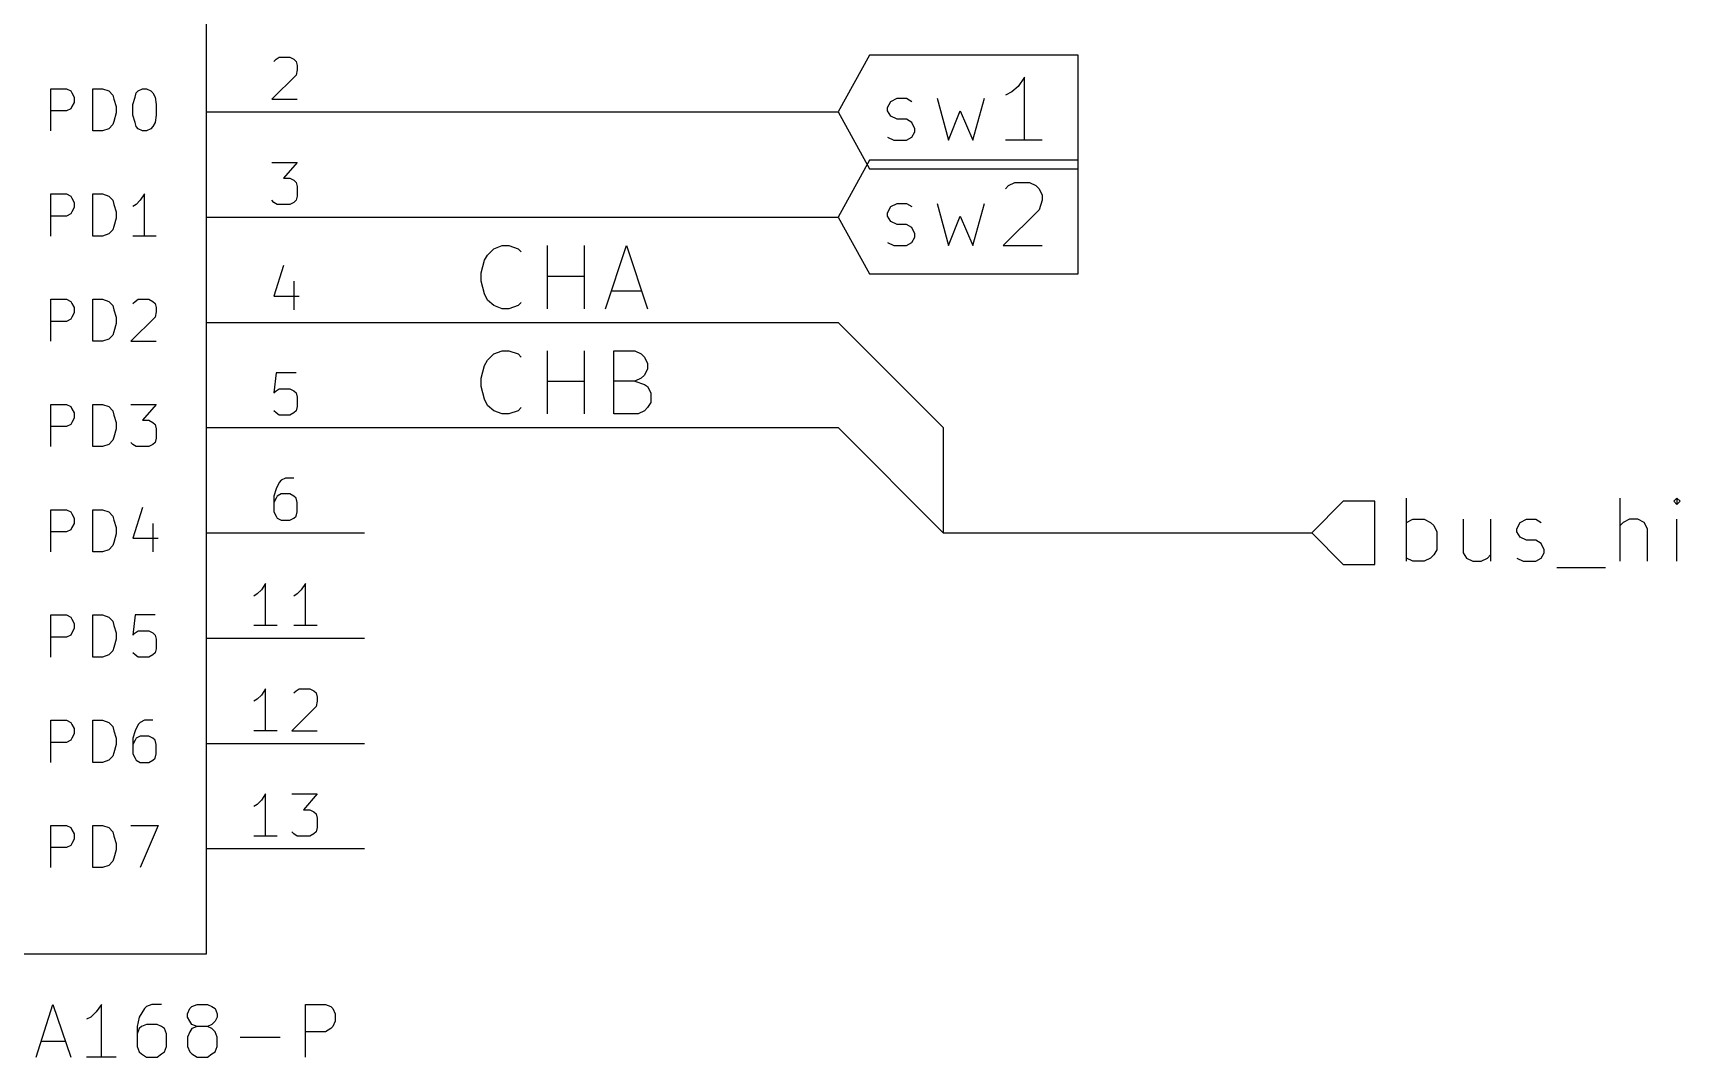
# Model space of a CAD drawing. Extents: x 10 to 287, y -200 to -10.
# Drawn here: x 119 to 158.75, y -125.68 to -100.97 of the extents above; entities that cross this region are included whole.
import ezdxf

# ---------------------------------------------------------------- set-up
doc = ezdxf.new("R2010")
doc.units = 0
doc.header["$MEASUREMENT"] = 0
doc.layers.add('BLACK', color=7, linetype='CONTINUOUS')
doc.layers.add('WHITE', color=7, linetype='CONTINUOUS')

msp = doc.modelspace()

# ---------------------------------------------------------------- linework, layer by layer
at = {"layer": 'Black'}
for p, q in [((123.19, -123.19), (123.19, -59.69)), ((124.816, -101.651), (124.866, -101.6)), ((124.866, -101.6), (124.943, -101.549)), ((124.943, -101.549), (125.197, -101.549)), ((125.197, -101.549), (125.298, -101.6)), ((125.298, -101.6), (125.349, -101.651)), ((125.349, -101.651), (125.374, -101.752)), ((125.374, -101.752), (125.374, -101.854)), ((139.192, -101.498), (138.43, -102.87)), ((144.221, -101.498), (139.192, -101.498)), ((144.221, -102.87), (144.221, -101.498)), ((125.349, -101.981), (124.765, -102.565)), ((125.374, -101.854), (125.349, -101.981)), ((142.926, -102.032), (142.773, -102.26)), ((142.926, -103.556), (142.926, -102.032)), ((139.7, -102.616), (139.852, -102.54)), ((139.852, -102.54), (140.081, -102.54)), ((140.081, -102.54), (140.208, -102.616)), ((140.818, -102.54), (141.097, -103.556)), ((141.681, -103.556), (141.961, -102.54)), ((142.621, -102.387), (142.469, -102.464)), ((142.773, -102.26), (142.621, -102.387)), ((123.19, -102.87), (127, -102.87)), ((124.765, -102.565), (125.374, -102.565)), ((127, -102.87), (138.43, -102.87)), ((138.43, -102.87), (139.192, -104.242)), ((139.624, -102.768), (139.7, -102.616)), ((139.624, -102.845), (139.624, -102.768)), ((139.7, -102.972), (139.624, -102.845)), ((141.097, -103.556), (141.376, -102.845)), ((141.376, -102.845), (141.681, -103.556)), ((144.221, -104.242), (144.221, -102.87)), ((139.852, -103.048), (139.7, -102.972)), ((140.081, -103.048), (139.852, -103.048)), ((140.208, -103.124), (140.081, -103.048)), ((140.284, -103.276), (140.208, -103.124)), ((140.284, -103.353), (140.284, -103.276)), ((139.624, -103.48), (139.776, -103.556)), ((139.776, -103.556), (140.081, -103.556)), ((140.081, -103.556), (140.208, -103.48)), ((140.208, -103.48), (140.284, -103.353)), ((143.358, -103.556), (142.469, -103.556)), ((124.765, -104.089), (125.374, -104.089)), ((125.374, -104.089), (125.044, -104.47)), ((139.192, -104.038), (138.43, -105.41)), ((144.221, -104.038), (139.192, -104.038)), ((144.221, -105.41), (144.221, -104.038)), ((125.044, -104.47), (125.197, -104.47)), ((125.197, -104.47), (125.298, -104.521)), ((125.298, -104.521), (125.349, -104.572)), ((139.192, -104.242), (144.221, -104.242)), ((125.349, -104.572), (125.374, -104.673)), ((125.374, -104.902), (125.349, -105.004)), ((125.374, -104.673), (125.374, -104.902)), ((142.469, -104.724), (142.545, -104.648)), ((142.545, -104.648), (142.697, -104.572)), ((142.697, -104.572), (143.053, -104.572)), ((143.053, -104.572), (143.205, -104.648)), ((143.205, -104.648), (143.281, -104.724)), ((143.281, -104.724), (143.358, -104.877)), ((143.358, -104.877), (143.358, -105.004)), ((124.816, -105.054), (124.765, -105.004)), ((124.892, -105.105), (124.816, -105.054)), ((125.197, -105.105), (124.892, -105.105)), ((125.298, -105.054), (125.197, -105.105)), ((125.349, -105.004), (125.298, -105.054)), ((139.624, -105.308), (139.7, -105.156)), ((139.624, -105.385), (139.624, -105.308)), ((139.7, -105.156), (139.852, -105.08)), ((139.852, -105.08), (140.081, -105.08)), ((140.081, -105.08), (140.208, -105.156)), ((140.818, -105.08), (141.097, -106.096)), ((141.681, -106.096), (141.961, -105.08)), ((143.281, -105.232), (142.418, -106.096)), ((143.358, -105.004), (143.281, -105.232)), ((123.19, -105.41), (127, -105.41)), ((127, -105.41), (138.43, -105.41)), ((138.43, -105.41), (139.192, -106.782)), ((139.7, -105.512), (139.624, -105.385)), ((139.852, -105.588), (139.7, -105.512)), ((140.081, -105.588), (139.852, -105.588)), ((140.208, -105.664), (140.081, -105.588)), ((140.284, -105.816), (140.208, -105.664)), ((141.097, -106.096), (141.376, -105.385)), ((141.376, -105.385), (141.681, -106.096)), ((144.221, -106.782), (144.221, -105.41)), ((139.624, -106.02), (139.776, -106.096)), ((139.776, -106.096), (140.081, -106.096)), ((140.081, -106.096), (140.208, -106.02)), ((140.208, -106.02), (140.284, -105.893)), ((140.284, -105.893), (140.284, -105.816)), ((142.418, -106.096), (143.358, -106.096)), ((125.044, -106.578), (124.816, -107.315)), ((139.192, -106.782), (144.221, -106.782)), ((124.816, -107.315), (125.425, -107.315)), ((125.298, -106.959), (125.298, -107.645)), ((123.19, -107.95), (127, -107.95)), ((127, -107.95), (138.43, -107.95)), ((138.43, -107.95), (140.97, -110.49)), ((124.866, -109.169), (124.816, -109.652)), ((125.349, -109.169), (124.866, -109.169)), ((124.816, -109.652), (124.866, -109.601)), ((124.866, -109.601), (124.943, -109.55)), ((124.943, -109.55), (125.197, -109.55)), ((125.197, -109.55), (125.298, -109.601)), ((125.298, -109.601), (125.349, -109.652)), ((125.349, -109.652), (125.374, -109.753)), ((124.866, -110.134), (124.816, -110.084)), ((125.349, -110.084), (125.298, -110.134)), ((125.374, -109.982), (125.349, -110.084)), ((125.374, -109.753), (125.374, -109.982)), ((123.19, -110.49), (127, -110.49)), ((124.943, -110.185), (124.866, -110.134)), ((125.197, -110.185), (124.943, -110.185)), ((125.298, -110.134), (125.197, -110.185)), ((127, -110.49), (138.43, -110.49)), ((138.43, -110.49), (140.97, -113.03)), ((140.97, -110.49), (140.97, -113.03)), ((124.866, -111.963), (124.816, -112.141)), ((124.943, -111.811), (124.866, -111.963)), ((124.993, -112.09), (124.892, -112.141)), ((124.993, -111.76), (124.943, -111.811)), ((125.095, -111.709), (124.993, -111.76)), ((125.197, -112.09), (124.993, -112.09)), ((125.298, -111.709), (125.095, -111.709)), ((125.298, -112.141), (125.197, -112.09)), ((124.816, -112.141), (124.816, -112.522)), ((124.866, -112.192), (124.816, -112.293)), ((124.892, -112.141), (124.866, -112.192)), ((125.349, -112.192), (125.298, -112.141)), ((125.374, -112.293), (125.349, -112.192)), ((125.374, -112.522), (125.374, -112.293)), ((150.622, -112.268), (149.86, -113.03)), ((151.384, -112.268), (150.622, -112.268)), ((151.384, -113.792), (151.384, -112.268)), ((152.146, -113.716), (152.146, -112.192)), ((157.302, -113.716), (157.302, -112.192)), ((158.674, -112.192), (158.598, -112.268)), ((158.598, -112.268), (158.674, -112.344)), ((158.75, -112.268), (158.674, -112.192)), ((158.674, -112.192), (158.674, -112.344)), ((158.674, -112.344), (158.75, -112.268)), ((124.816, -112.522), (124.866, -112.624)), ((124.866, -112.624), (124.892, -112.674)), ((124.892, -112.674), (124.993, -112.725)), ((124.993, -112.725), (125.197, -112.725)), ((125.197, -112.725), (125.298, -112.674)), ((125.298, -112.674), (125.349, -112.624)), ((125.349, -112.624), (125.374, -112.522)), ((152.146, -112.776), (152.298, -112.7)), ((152.298, -112.7), (152.578, -112.7)), ((152.578, -112.7), (152.73, -112.776)), ((152.73, -112.776), (152.806, -112.852)), ((152.806, -112.852), (152.883, -113.005)), ((153.518, -112.7), (153.518, -113.513)), ((154.178, -112.7), (154.178, -113.716)), ((154.813, -112.928), (154.889, -112.776)), ((154.889, -112.776), (155.042, -112.7)), ((155.042, -112.7), (155.27, -112.7)), ((155.27, -112.7), (155.397, -112.776)), ((157.378, -112.776), (157.302, -112.852)), ((157.531, -112.7), (157.378, -112.776)), ((157.734, -112.7), (157.531, -112.7)), ((157.886, -112.776), (157.734, -112.7)), ((157.963, -112.928), (157.886, -112.776)), ((158.674, -113.716), (158.674, -112.7)), ((123.19, -113.03), (127, -113.03)), ((140.97, -113.03), (149.86, -113.03)), ((149.86, -113.03), (150.622, -113.792)), ((152.883, -113.005), (152.883, -113.436)), ((154.813, -113.005), (154.813, -112.928)), ((154.889, -113.132), (154.813, -113.005)), ((155.042, -113.208), (154.889, -113.132)), ((155.27, -113.208), (155.042, -113.208)), ((155.397, -113.284), (155.27, -113.208)), ((155.473, -113.436), (155.397, -113.284)), ((157.963, -113.716), (157.963, -112.928)), ((152.298, -113.716), (152.146, -113.64)), ((152.73, -113.64), (152.578, -113.716)), ((152.806, -113.563), (152.73, -113.64)), ((152.883, -113.436), (152.806, -113.563)), ((153.518, -113.513), (153.594, -113.64)), ((153.594, -113.64), (153.746, -113.716)), ((153.949, -113.716), (154.102, -113.64)), ((154.102, -113.64), (154.178, -113.563)), ((154.813, -113.64), (154.965, -113.716)), ((155.27, -113.716), (155.397, -113.64)), ((155.397, -113.64), (155.473, -113.513)), ((155.473, -113.513), (155.473, -113.436)), ((150.622, -113.792), (151.384, -113.792)), ((152.578, -113.716), (152.298, -113.716)), ((153.746, -113.716), (153.949, -113.716)), ((154.965, -113.716), (155.27, -113.716)), ((155.778, -113.868), (156.947, -113.868)), ((124.511, -114.402), (124.409, -114.503)), ((124.612, -114.249), (124.511, -114.402)), ((124.612, -115.265), (124.612, -114.249)), ((125.476, -114.402), (125.374, -114.503)), ((125.578, -114.249), (125.476, -114.402)), ((125.578, -115.265), (125.578, -114.249)), ((124.409, -114.503), (124.333, -114.554)), ((125.374, -114.503), (125.298, -114.554)), ((124.892, -115.265), (124.333, -115.265)), ((125.857, -115.265), (125.298, -115.265)), ((123.19, -115.57), (127, -115.57)), ((124.612, -116.789), (124.511, -116.942)), ((124.612, -117.805), (124.612, -116.789)), ((125.298, -116.891), (125.349, -116.84)), ((125.349, -116.84), (125.425, -116.789)), ((125.425, -116.789), (125.679, -116.789)), ((125.679, -116.789), (125.781, -116.84)), ((125.781, -116.84), (125.832, -116.891)), ((124.409, -117.043), (124.333, -117.094)), ((124.511, -116.942), (124.409, -117.043)), ((125.832, -117.221), (125.247, -117.805)), ((125.832, -116.891), (125.857, -116.992)), ((125.857, -117.094), (125.832, -117.221)), ((125.857, -116.992), (125.857, -117.094)), ((124.892, -117.805), (124.333, -117.805)), ((125.247, -117.805), (125.857, -117.805)), ((123.19, -118.11), (127, -118.11)), ((124.409, -119.583), (124.333, -119.634)), ((124.511, -119.482), (124.409, -119.583)), ((124.612, -119.329), (124.511, -119.482)), ((124.612, -120.345), (124.612, -119.329)), ((125.247, -119.329), (125.857, -119.329)), ((125.857, -119.329), (125.527, -119.71)), ((125.527, -119.71), (125.679, -119.71)), ((125.679, -119.71), (125.781, -119.761)), ((125.781, -119.761), (125.832, -119.812)), ((125.832, -119.812), (125.857, -119.913)), ((125.857, -119.913), (125.857, -120.142)), ((124.892, -120.345), (124.333, -120.345)), ((125.298, -120.294), (125.247, -120.244)), ((125.374, -120.345), (125.298, -120.294)), ((125.679, -120.345), (125.374, -120.345)), ((125.781, -120.294), (125.679, -120.345)), ((125.832, -120.244), (125.781, -120.294)), ((125.857, -120.142), (125.832, -120.244)), ((123.19, -120.65), (127, -120.65)), ((82.55, -123.19), (123.19, -123.19)), ((119.075, -125.679), (119.482, -124.409)), ((119.482, -124.409), (119.913, -125.679)), ((120.65, -124.409), (120.523, -124.587)), ((120.65, -125.679), (120.65, -124.409)), ((121.869, -124.409), (121.742, -124.46)), ((122.098, -124.409), (121.869, -124.409)), ((122.834, -124.46), (122.961, -124.409)), ((122.961, -124.409), (123.215, -124.409)), ((123.215, -124.409), (123.317, -124.46)), ((125.578, -125.679), (125.578, -124.409)), ((125.578, -124.409), (126.06, -124.409)), ((126.06, -124.409), (126.187, -124.46)), ((120.396, -124.714), (120.294, -124.765)), ((120.523, -124.587), (120.396, -124.714)), ((121.564, -124.714), (121.514, -124.943)), ((121.691, -124.511), (121.564, -124.714)), ((121.742, -124.46), (121.691, -124.511)), ((122.733, -124.638), (122.784, -124.511)), ((122.733, -124.714), (122.733, -124.638)), ((122.784, -124.816), (122.733, -124.714)), ((122.784, -124.511), (122.834, -124.46)), ((122.834, -124.892), (122.784, -124.816)), ((123.317, -124.46), (123.393, -124.511)), ((123.393, -124.816), (123.317, -124.892)), ((123.393, -124.511), (123.444, -124.638)), ((123.444, -124.714), (123.393, -124.816)), ((123.444, -124.638), (123.444, -124.714)), ((126.187, -124.46), (126.238, -124.511)), ((126.238, -124.511), (126.289, -124.638)), ((126.289, -124.816), (126.238, -124.943)), ((126.289, -124.638), (126.289, -124.816)), ((121.514, -124.943), (121.514, -125.425)), ((121.564, -124.993), (121.514, -125.12)), ((121.615, -124.943), (121.564, -124.993)), ((121.742, -124.892), (121.615, -124.943)), ((121.996, -124.892), (121.742, -124.892)), ((122.098, -124.943), (121.996, -124.892)), ((122.174, -124.993), (122.098, -124.943)), ((122.225, -125.12), (122.174, -124.993)), ((122.225, -125.425), (122.225, -125.12)), ((122.784, -125.07), (122.733, -125.197)), ((122.733, -125.197), (122.733, -125.425)), ((122.834, -124.993), (122.784, -125.07)), ((122.961, -124.943), (122.834, -124.892)), ((122.961, -124.943), (122.834, -124.993)), ((123.215, -124.943), (122.961, -124.943)), ((123.317, -124.892), (123.215, -124.943)), ((123.317, -124.993), (123.215, -124.943)), ((123.393, -125.07), (123.317, -124.993)), ((123.444, -125.197), (123.393, -125.07)), ((123.444, -125.425), (123.444, -125.197)), ((124.003, -125.197), (124.968, -125.197)), ((126.06, -125.07), (125.578, -125.07)), ((126.187, -124.993), (126.06, -125.07)), ((126.238, -124.943), (126.187, -124.993)), ((119.202, -125.298), (119.786, -125.298)), ((121.514, -125.425), (121.564, -125.552)), ((121.564, -125.552), (121.615, -125.603)), ((121.615, -125.603), (121.742, -125.679)), ((121.996, -125.679), (122.098, -125.603)), ((122.098, -125.603), (122.174, -125.552)), ((122.174, -125.552), (122.225, -125.425)), ((122.733, -125.425), (122.784, -125.552)), ((122.784, -125.552), (122.834, -125.603)), ((122.834, -125.603), (122.961, -125.679)), ((123.215, -125.679), (123.317, -125.603)), ((123.317, -125.603), (123.393, -125.552)), ((123.393, -125.552), (123.444, -125.425)), ((121.006, -125.679), (120.294, -125.679)), ((121.742, -125.679), (121.996, -125.679)), ((122.961, -125.679), (123.215, -125.679))]:
    msp.add_line(p, q, dxfattribs=at)
at = {"layer": 'White'}
for p, q in [((119.431, -103.327), (119.431, -102.311)), ((119.431, -102.311), (119.812, -102.311)), ((119.812, -102.311), (119.913, -102.362)), ((119.913, -102.362), (119.939, -102.413)), ((119.939, -102.413), (119.99, -102.514)), ((119.99, -102.514), (119.99, -102.641)), ((120.447, -103.327), (120.447, -102.311)), ((120.447, -102.311), (120.675, -102.311)), ((120.675, -102.311), (120.828, -102.362)), ((120.828, -102.362), (120.929, -102.464)), ((120.929, -102.464), (120.955, -102.565)), ((121.412, -102.692), (121.463, -102.514)), ((121.463, -102.514), (121.488, -102.413)), ((121.488, -102.413), (121.539, -102.362)), ((121.539, -102.362), (121.641, -102.311)), ((121.641, -102.311), (121.742, -102.311)), ((121.742, -102.311), (121.844, -102.362)), ((121.844, -102.362), (121.895, -102.413)), ((121.895, -102.413), (121.945, -102.514)), ((121.945, -102.514), (121.971, -102.692)), ((119.812, -102.845), (119.431, -102.845)), ((119.913, -102.794), (119.812, -102.845)), ((119.939, -102.743), (119.913, -102.794)), ((119.99, -102.641), (119.939, -102.743)), ((120.955, -102.565), (121.006, -102.743)), ((121.006, -102.895), (120.955, -103.099)), ((121.006, -102.743), (121.006, -102.895)), ((121.412, -102.946), (121.412, -102.692)), ((121.463, -103.124), (121.412, -102.946)), ((121.971, -102.946), (121.945, -103.124)), ((121.971, -102.692), (121.971, -102.946)), ((120.675, -103.327), (120.447, -103.327)), ((120.828, -103.276), (120.675, -103.327)), ((120.929, -103.175), (120.828, -103.276)), ((120.955, -103.099), (120.929, -103.175)), ((121.488, -103.226), (121.463, -103.124)), ((121.539, -103.276), (121.488, -103.226)), ((121.641, -103.327), (121.539, -103.276)), ((121.742, -103.327), (121.641, -103.327)), ((121.844, -103.276), (121.742, -103.327)), ((121.895, -103.226), (121.844, -103.276)), ((121.945, -103.124), (121.895, -103.226)), ((119.431, -105.867), (119.431, -104.851)), ((119.431, -104.851), (119.812, -104.851)), ((119.812, -104.851), (119.913, -104.902)), ((119.913, -104.902), (119.939, -104.953)), ((120.447, -105.867), (120.447, -104.851)), ((120.447, -104.851), (120.675, -104.851)), ((120.675, -104.851), (120.828, -104.902)), ((120.828, -104.902), (120.929, -105.004)), ((121.691, -104.851), (121.59, -105.004)), ((121.691, -105.867), (121.691, -104.851)), ((119.913, -105.334), (119.812, -105.385)), ((119.939, -105.283), (119.913, -105.334)), ((119.939, -104.953), (119.99, -105.054)), ((119.99, -105.181), (119.939, -105.283)), ((119.99, -105.054), (119.99, -105.181)), ((120.929, -105.004), (120.955, -105.105)), ((120.955, -105.105), (121.006, -105.283)), ((121.006, -105.283), (121.006, -105.435)), ((121.488, -105.105), (121.412, -105.156)), ((121.59, -105.004), (121.488, -105.105)), ((119.812, -105.385), (119.431, -105.385)), ((120.929, -105.715), (120.828, -105.816)), ((120.955, -105.639), (120.929, -105.715)), ((121.006, -105.435), (120.955, -105.639)), ((120.675, -105.867), (120.447, -105.867)), ((120.828, -105.816), (120.675, -105.867)), ((121.971, -105.867), (121.412, -105.867)), ((130.124, -106.172), (130.327, -106.096)), ((130.327, -106.096), (130.48, -106.096)), ((130.48, -106.096), (130.708, -106.172)), ((131.42, -107.62), (131.42, -106.096)), ((132.309, -107.62), (132.309, -106.096)), ((132.817, -107.62), (133.325, -106.096)), ((133.325, -106.096), (133.833, -107.62)), ((129.819, -106.756), (129.896, -106.451)), ((129.896, -106.451), (129.972, -106.324)), ((129.972, -106.324), (130.124, -106.172)), ((130.708, -106.172), (130.785, -106.248)), ((129.819, -106.959), (129.819, -106.756)), ((131.42, -106.832), (132.309, -106.832)), ((129.896, -107.264), (129.819, -106.959)), ((129.972, -107.417), (129.896, -107.264)), ((132.944, -107.188), (133.68, -107.188)), ((119.431, -108.407), (119.431, -107.391)), ((119.431, -107.391), (119.812, -107.391)), ((119.812, -107.391), (119.913, -107.442)), ((119.913, -107.442), (119.939, -107.493)), ((119.939, -107.493), (119.99, -107.594)), ((119.99, -107.721), (119.939, -107.823)), ((119.99, -107.594), (119.99, -107.721)), ((120.447, -108.407), (120.447, -107.391)), ((120.447, -107.391), (120.675, -107.391)), ((120.675, -107.391), (120.828, -107.442)), ((120.828, -107.442), (120.929, -107.544)), ((120.929, -107.544), (120.955, -107.645)), ((120.955, -107.645), (121.006, -107.823)), ((121.412, -107.493), (121.463, -107.442)), ((121.463, -107.442), (121.539, -107.391)), ((121.539, -107.391), (121.793, -107.391)), ((121.793, -107.391), (121.895, -107.442)), ((121.895, -107.442), (121.945, -107.493)), ((121.945, -107.493), (121.971, -107.594)), ((121.971, -107.696), (121.945, -107.823)), ((121.971, -107.594), (121.971, -107.696)), ((130.124, -107.544), (129.972, -107.417)), ((130.327, -107.62), (130.124, -107.544)), ((130.48, -107.62), (130.327, -107.62)), ((130.708, -107.544), (130.48, -107.62)), ((130.785, -107.467), (130.708, -107.544)), ((119.812, -107.925), (119.431, -107.925)), ((119.913, -107.874), (119.812, -107.925)), ((119.939, -107.823), (119.913, -107.874)), ((121.006, -107.975), (120.955, -108.179)), ((121.006, -107.823), (121.006, -107.975)), ((121.945, -107.823), (121.361, -108.407)), ((120.675, -108.407), (120.447, -108.407)), ((120.828, -108.356), (120.675, -108.407)), ((120.929, -108.255), (120.828, -108.356)), ((120.955, -108.179), (120.929, -108.255)), ((121.361, -108.407), (121.971, -108.407)), ((129.896, -108.991), (129.972, -108.864)), ((129.972, -108.864), (130.124, -108.712)), ((130.124, -108.712), (130.327, -108.636)), ((130.327, -108.636), (130.48, -108.636)), ((130.48, -108.636), (130.708, -108.712)), ((130.708, -108.712), (130.785, -108.788)), ((131.42, -110.16), (131.42, -108.636)), ((132.309, -110.16), (132.309, -108.636)), ((133.02, -110.16), (133.02, -108.636)), ((133.02, -108.636), (133.528, -108.636)), ((133.528, -108.636), (133.68, -108.712)), ((133.68, -108.712), (133.756, -108.788)), ((133.756, -108.788), (133.833, -108.941)), ((129.819, -109.296), (129.896, -108.991)), ((129.819, -109.499), (129.819, -109.296)), ((133.68, -109.296), (133.528, -109.372)), ((133.756, -109.22), (133.68, -109.296)), ((133.833, -109.068), (133.756, -109.22)), ((133.833, -108.941), (133.833, -109.068)), ((129.896, -109.804), (129.819, -109.499)), ((131.42, -109.372), (132.309, -109.372)), ((133.528, -109.372), (133.02, -109.372)), ((133.528, -109.372), (133.756, -109.449)), ((133.756, -109.449), (133.833, -109.499)), ((133.833, -109.499), (133.909, -109.652)), ((133.909, -109.652), (133.909, -109.88)), ((119.431, -110.947), (119.431, -109.931)), ((119.431, -109.931), (119.812, -109.931)), ((119.812, -109.931), (119.913, -109.982)), ((119.913, -109.982), (119.939, -110.033)), ((119.939, -110.033), (119.99, -110.134)), ((120.447, -110.947), (120.447, -109.931)), ((120.447, -109.931), (120.675, -109.931)), ((120.675, -109.931), (120.828, -109.982)), ((120.828, -109.982), (120.929, -110.084)), ((120.929, -110.084), (120.955, -110.185)), ((121.361, -109.931), (121.971, -109.931)), ((121.971, -109.931), (121.641, -110.312)), ((129.972, -109.957), (129.896, -109.804)), ((130.124, -110.084), (129.972, -109.957)), ((130.327, -110.16), (130.124, -110.084)), ((130.708, -110.084), (130.48, -110.16)), ((130.785, -110.007), (130.708, -110.084)), ((133.756, -110.084), (133.604, -110.16)), ((133.833, -110.007), (133.756, -110.084)), ((133.909, -109.88), (133.833, -110.007)), ((119.812, -110.465), (119.431, -110.465)), ((119.913, -110.414), (119.812, -110.465)), ((119.939, -110.363), (119.913, -110.414)), ((119.99, -110.261), (119.939, -110.363)), ((119.99, -110.134), (119.99, -110.261)), ((120.955, -110.185), (121.006, -110.363)), ((121.006, -110.363), (121.006, -110.515)), ((121.641, -110.312), (121.793, -110.312)), ((121.793, -110.312), (121.895, -110.363)), ((121.895, -110.363), (121.945, -110.414)), ((121.945, -110.414), (121.971, -110.515)), ((130.48, -110.16), (130.327, -110.16)), ((133.604, -110.16), (133.02, -110.16)), ((120.828, -110.896), (120.675, -110.947)), ((120.929, -110.795), (120.828, -110.896)), ((120.955, -110.719), (120.929, -110.795)), ((121.006, -110.515), (120.955, -110.719)), ((121.412, -110.896), (121.361, -110.846)), ((121.488, -110.947), (121.412, -110.896)), ((121.895, -110.896), (121.793, -110.947)), ((121.945, -110.846), (121.895, -110.896)), ((121.971, -110.744), (121.945, -110.846)), ((121.971, -110.515), (121.971, -110.744)), ((120.675, -110.947), (120.447, -110.947)), ((121.793, -110.947), (121.488, -110.947)), ((119.431, -113.487), (119.431, -112.471)), ((119.431, -112.471), (119.812, -112.471)), ((119.812, -112.471), (119.913, -112.522)), ((120.447, -113.487), (120.447, -112.471)), ((120.447, -112.471), (120.675, -112.471)), ((120.675, -112.471), (120.828, -112.522)), ((121.641, -112.42), (121.412, -113.157)), ((119.913, -112.522), (119.939, -112.573)), ((119.939, -112.573), (119.99, -112.674)), ((119.99, -112.801), (119.939, -112.903)), ((119.99, -112.674), (119.99, -112.801)), ((120.828, -112.522), (120.929, -112.624)), ((120.929, -112.624), (120.955, -112.725)), ((120.955, -112.725), (121.006, -112.903)), ((121.895, -112.801), (121.895, -113.487)), ((119.812, -113.005), (119.431, -113.005)), ((119.913, -112.954), (119.812, -113.005)), ((119.939, -112.903), (119.913, -112.954)), ((120.955, -113.259), (120.929, -113.335)), ((121.006, -113.055), (120.955, -113.259)), ((121.006, -112.903), (121.006, -113.055)), ((121.412, -113.157), (122.022, -113.157)), ((120.675, -113.487), (120.447, -113.487)), ((120.828, -113.436), (120.675, -113.487)), ((120.929, -113.335), (120.828, -113.436)), ((119.431, -116.027), (119.431, -115.011)), ((119.431, -115.011), (119.812, -115.011)), ((119.812, -115.011), (119.913, -115.062)), ((119.913, -115.062), (119.939, -115.113)), ((119.939, -115.113), (119.99, -115.214)), ((119.99, -115.214), (119.99, -115.341)), ((120.447, -116.027), (120.447, -115.011)), ((120.447, -115.011), (120.675, -115.011)), ((120.675, -115.011), (120.828, -115.062)), ((120.828, -115.062), (120.929, -115.164)), ((120.929, -115.164), (120.955, -115.265)), ((120.955, -115.265), (121.006, -115.443)), ((121.463, -115.011), (121.412, -115.494)), ((121.945, -115.011), (121.463, -115.011)), ((119.812, -115.545), (119.431, -115.545)), ((119.913, -115.494), (119.812, -115.545)), ((119.939, -115.443), (119.913, -115.494)), ((119.99, -115.341), (119.939, -115.443)), ((121.006, -115.595), (120.955, -115.799)), ((121.006, -115.443), (121.006, -115.595)), ((121.412, -115.494), (121.463, -115.443)), ((121.463, -115.443), (121.539, -115.392)), ((121.539, -115.392), (121.793, -115.392)), ((121.793, -115.392), (121.895, -115.443)), ((121.895, -115.443), (121.945, -115.494)), ((121.945, -115.494), (121.971, -115.595)), ((121.971, -115.595), (121.971, -115.824)), ((120.675, -116.027), (120.447, -116.027)), ((120.828, -115.976), (120.675, -116.027)), ((120.929, -115.875), (120.828, -115.976)), ((120.955, -115.799), (120.929, -115.875)), ((121.463, -115.976), (121.412, -115.926)), ((121.539, -116.027), (121.463, -115.976)), ((121.793, -116.027), (121.539, -116.027)), ((121.895, -115.976), (121.793, -116.027)), ((121.945, -115.926), (121.895, -115.976)), ((121.971, -115.824), (121.945, -115.926)), ((119.431, -118.567), (119.431, -117.551)), ((119.431, -117.551), (119.812, -117.551)), ((119.812, -117.551), (119.913, -117.602)), ((119.913, -117.602), (119.939, -117.653)), ((119.939, -117.653), (119.99, -117.754)), ((120.447, -118.567), (120.447, -117.551)), ((120.447, -117.551), (120.675, -117.551)), ((120.675, -117.551), (120.828, -117.602)), ((120.828, -117.602), (120.929, -117.704)), ((121.539, -117.653), (121.463, -117.805)), ((121.59, -117.602), (121.539, -117.653)), ((121.691, -117.551), (121.59, -117.602)), ((121.895, -117.551), (121.691, -117.551)), ((119.913, -118.034), (119.812, -118.085)), ((119.939, -117.983), (119.913, -118.034)), ((119.99, -117.881), (119.939, -117.983)), ((119.99, -117.754), (119.99, -117.881)), ((120.929, -117.704), (120.955, -117.805)), ((120.955, -117.805), (121.006, -117.983)), ((121.006, -117.983), (121.006, -118.135)), ((121.463, -117.805), (121.412, -117.983)), ((121.412, -117.983), (121.412, -118.364)), ((121.463, -118.034), (121.412, -118.135)), ((121.488, -117.983), (121.463, -118.034)), ((121.59, -117.932), (121.488, -117.983)), ((121.793, -117.932), (121.59, -117.932)), ((121.895, -117.983), (121.793, -117.932)), ((121.945, -118.034), (121.895, -117.983)), ((121.971, -118.135), (121.945, -118.034)), ((119.812, -118.085), (119.431, -118.085)), ((120.929, -118.415), (120.828, -118.516)), ((120.955, -118.339), (120.929, -118.415)), ((121.006, -118.135), (120.955, -118.339)), ((121.412, -118.364), (121.463, -118.466)), ((121.945, -118.466), (121.971, -118.364)), ((121.971, -118.364), (121.971, -118.135)), ((120.675, -118.567), (120.447, -118.567)), ((120.828, -118.516), (120.675, -118.567)), ((121.463, -118.466), (121.488, -118.516)), ((121.488, -118.516), (121.59, -118.567)), ((121.59, -118.567), (121.793, -118.567)), ((121.793, -118.567), (121.895, -118.516)), ((121.895, -118.516), (121.945, -118.466)), ((119.431, -121.107), (119.431, -120.091)), ((119.431, -120.091), (119.812, -120.091)), ((119.812, -120.091), (119.913, -120.142)), ((119.913, -120.142), (119.939, -120.193)), ((119.939, -120.193), (119.99, -120.294)), ((119.99, -120.421), (119.939, -120.523)), ((119.99, -120.294), (119.99, -120.421)), ((120.447, -121.107), (120.447, -120.091)), ((120.447, -120.091), (120.675, -120.091)), ((120.675, -120.091), (120.828, -120.142)), ((120.828, -120.142), (120.929, -120.244)), ((120.929, -120.244), (120.955, -120.345)), ((120.955, -120.345), (121.006, -120.523)), ((121.361, -120.091), (122.022, -120.091)), ((122.022, -120.091), (121.59, -121.107)), ((119.812, -120.625), (119.431, -120.625)), ((119.913, -120.574), (119.812, -120.625)), ((119.939, -120.523), (119.913, -120.574)), ((121.006, -120.675), (120.955, -120.879)), ((121.006, -120.523), (121.006, -120.675)), ((120.675, -121.107), (120.447, -121.107)), ((120.828, -121.056), (120.675, -121.107)), ((120.929, -120.955), (120.828, -121.056)), ((120.955, -120.879), (120.929, -120.955))]:
    msp.add_line(p, q, dxfattribs=at)

doc.saveas('drawing.dxf')
